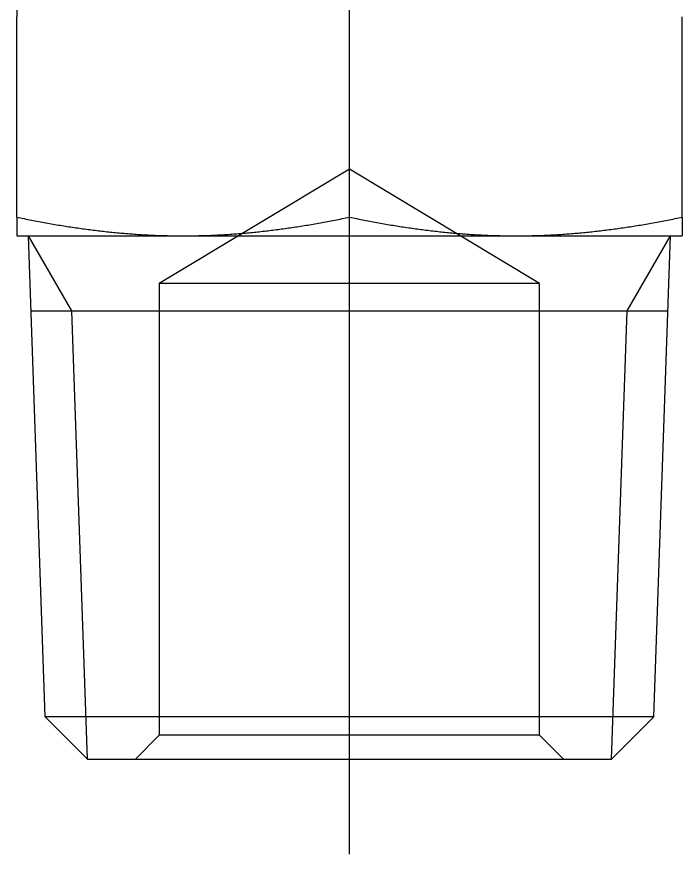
# Model space of a CAD drawing. Extents: x -31.9 to 42.6, y -42.6 to 6.5.
# Drawn here: x 28.18 to 42.18, y -24.8 to -7.19 of the extents above; entities that cross this region are included whole.
import ezdxf

# ---------------------------------------------------------------- set-up
doc = ezdxf.new("R2010")
doc.units = 0
doc.linetypes.add('CENTER', pattern=[50.8, 31.75, -6.35, 6.35, -6.35])
doc.linetypes.add('DASHED', pattern=[19.05, 12.7, -6.35])
doc.layers.get('0').update_dxf_attribs({"linetype": 'CONTINUOUS'})
doc.layers.add('CENTER', color=1, linetype='CENTER')

msp = doc.modelspace()

# ---------------------------------------------------------------- linework, layer by layer
at = {"color": 7, "linetype": 'CONTINUOUS'}
for p, q in [((28.178, -6.8), (28.178, -7.194)), ((28.178, -11.406), (28.178, -7.194)), ((35.178, -11.406), (35.178, -7.194)), ((42.178, -11.406), (42.178, -7.194)), ((28.178, -11.406), (28.178, -11.8)), ((42.178, -11.406), (42.178, -11.8)), ((28.178, -11.8), (31.678, -11.8)), ((28.779, -21.913), (28.426, -11.8)), ((31.678, -11.8), (38.678, -11.8)), ((38.678, -11.8), (42.178, -11.8)), ((41.578, -21.913), (41.931, -11.8)), ((28.481, -13.378), (41.876, -13.378)), ((41.578, -21.913), (28.779, -21.913)), ((29.666, -22.8), (28.779, -21.913)), ((40.691, -22.8), (41.578, -21.913)), ((29.666, -22.8), (40.691, -22.8))]:
    msp.add_line(p, q, dxfattribs=at)
at = {"color": 3, "linetype": 'DASHED'}
for p, q in [((35.178, -10.397), (31.178, -12.8)), ((39.178, -12.8), (35.178, -10.397)), ((31.178, -12.8), (31.178, -22.3)), ((39.178, -12.8), (31.178, -12.8)), ((39.178, -22.3), (39.178, -12.8)), ((31.178, -22.3), (30.678, -22.8)), ((39.178, -22.3), (31.178, -22.3)), ((39.678, -22.8), (39.178, -22.3))]:
    msp.add_line(p, q, dxfattribs=at)
at = {"color": 3, "linetype": 'CONTINUOUS'}
for p, q in [((29.337, -13.378), (28.426, -11.8)), ((41.02, -13.378), (41.931, -11.8)), ((29.666, -22.8), (29.337, -13.378)), ((40.691, -22.8), (41.02, -13.378))]:
    msp.add_line(p, q, dxfattribs=at)
at = {"color": 7}
for points in [[(28.178, -11.406, 0), (28.217, -11.414, 0), (28.256, -11.422, 0), (28.295, -11.43, 0), (28.334, -11.438, 0), (28.373, -11.446, 0), (28.411, -11.454, 0), (28.45, -11.461, 0), (28.488, -11.469, 0), (28.526, -11.476, 0), (28.565, -11.484, 0), (28.603, -11.491, 0), (28.641, -11.498, 0), (28.679, -11.505, 0), (28.717, -11.512, 0), (28.755, -11.519, 0), (28.792, -11.526, 0), (28.83, -11.533, 0), (28.868, -11.54, 0), (28.905, -11.546, 0), (28.942, -11.553, 0), (28.98, -11.559, 0), (29.017, -11.565, 0), (29.055, -11.572, 0), (29.092, -11.578, 0), (29.129, -11.584, 0), (29.166, -11.59, 0), (29.203, -11.596, 0), (29.24, -11.602, 0), (29.277, -11.607, 0), (29.314, -11.613, 0), (29.351, -11.619, 0), (29.387, -11.624, 0), (29.424, -11.63, 0), (29.461, -11.635, 0), (29.497, -11.64, 0), (29.534, -11.645, 0), (29.57, -11.65, 0), (29.607, -11.655, 0), (29.643, -11.66, 0), (29.68, -11.665, 0), (29.716, -11.67, 0), (29.753, -11.675, 0), (29.789, -11.679, 0), (29.825, -11.684, 0), (29.861, -11.688, 0), (29.898, -11.692, 0), (29.934, -11.697, 0), (29.97, -11.701, 0), (30.006, -11.705, 0), (30.042, -11.709, 0), (30.079, -11.713, 0), (30.115, -11.717, 0), (30.151, -11.72, 0), (30.187, -11.724, 0), (30.223, -11.728, 0), (30.259, -11.731, 0), (30.295, -11.735, 0), (30.331, -11.738, 0), (30.367, -11.741, 0), (30.403, -11.744, 0), (30.439, -11.747, 0), (30.476, -11.75, 0), (30.512, -11.753, 0), (30.548, -11.756, 0), (30.584, -11.759, 0), (30.62, -11.761, 0), (30.656, -11.764, 0), (30.692, -11.767, 0), (30.728, -11.769, 0), (30.764, -11.771, 0), (30.8, -11.773, 0), (30.837, -11.776, 0), (30.873, -11.778, 0), (30.909, -11.78, 0), (30.945, -11.781, 0), (30.982, -11.783, 0), (31.018, -11.785, 0), (31.054, -11.787, 0), (31.09, -11.788, 0), (31.127, -11.79, 0), (31.163, -11.791, 0), (31.2, -11.792, 0), (31.236, -11.793, 0), (31.273, -11.794, 0), (31.309, -11.795, 0), (31.346, -11.796, 0), (31.383, -11.797, 0), (31.419, -11.798, 0), (31.456, -11.798, 0), (31.493, -11.799, 0), (31.53, -11.799, 0), (31.567, -11.8, 0), (31.604, -11.8, 0), (31.641, -11.8, 0), (31.678, -11.8, 0)], [(31.678, -11.8, 0), (31.715, -11.8, 0), (31.753, -11.8, 0), (31.79, -11.8, 0), (31.827, -11.799, 0), (31.864, -11.799, 0), (31.9, -11.798, 0), (31.937, -11.798, 0), (31.974, -11.797, 0), (32.011, -11.796, 0), (32.047, -11.795, 0), (32.084, -11.794, 0), (32.12, -11.793, 0), (32.157, -11.792, 0), (32.194, -11.791, 0), (32.23, -11.79, 0), (32.266, -11.788, 0), (32.303, -11.787, 0), (32.339, -11.785, 0), (32.375, -11.783, 0), (32.412, -11.781, 0), (32.448, -11.78, 0), (32.484, -11.778, 0), (32.52, -11.776, 0), (32.556, -11.773, 0), (32.593, -11.771, 0), (32.629, -11.769, 0), (32.665, -11.767, 0), (32.701, -11.764, 0), (32.737, -11.761, 0), (32.773, -11.759, 0), (32.809, -11.756, 0), (32.845, -11.753, 0), (32.881, -11.75, 0), (32.917, -11.747, 0), (32.953, -11.744, 0), (32.989, -11.741, 0), (33.026, -11.738, 0), (33.062, -11.735, 0), (33.098, -11.731, 0), (33.134, -11.728, 0), (33.17, -11.724, 0), (33.206, -11.72, 0), (33.242, -11.717, 0), (33.278, -11.713, 0), (33.314, -11.709, 0), (33.35, -11.705, 0), (33.387, -11.701, 0), (33.423, -11.697, 0), (33.459, -11.692, 0), (33.495, -11.688, 0), (33.532, -11.684, 0), (33.568, -11.679, 0), (33.604, -11.675, 0), (33.641, -11.67, 0), (33.677, -11.665, 0), (33.713, -11.66, 0), (33.75, -11.655, 0), (33.786, -11.65, 0), (33.823, -11.645, 0), (33.859, -11.64, 0), (33.896, -11.635, 0), (33.933, -11.63, 0), (33.969, -11.624, 0), (34.006, -11.619, 0), (34.043, -11.613, 0), (34.08, -11.607, 0), (34.117, -11.602, 0), (34.154, -11.596, 0), (34.191, -11.59, 0), (34.228, -11.584, 0), (34.265, -11.578, 0), (34.302, -11.572, 0), (34.34, -11.565, 0), (34.377, -11.559, 0), (34.414, -11.553, 0), (34.452, -11.546, 0), (34.489, -11.54, 0), (34.527, -11.533, 0), (34.565, -11.526, 0), (34.602, -11.519, 0), (34.64, -11.512, 0), (34.678, -11.505, 0), (34.716, -11.498, 0), (34.754, -11.491, 0), (34.792, -11.484, 0), (34.83, -11.476, 0), (34.869, -11.469, 0), (34.907, -11.461, 0), (34.946, -11.454, 0), (34.984, -11.446, 0), (35.023, -11.438, 0), (35.062, -11.43, 0), (35.1, -11.422, 0), (35.139, -11.414, 0), (35.178, -11.406, 0)], [(35.178, -11.406, 0), (35.217, -11.414, 0), (35.256, -11.422, 0), (35.295, -11.43, 0), (35.334, -11.438, 0), (35.373, -11.446, 0), (35.411, -11.454, 0), (35.45, -11.461, 0), (35.488, -11.469, 0), (35.526, -11.476, 0), (35.565, -11.484, 0), (35.603, -11.491, 0), (35.641, -11.498, 0), (35.679, -11.505, 0), (35.717, -11.512, 0), (35.755, -11.519, 0), (35.792, -11.526, 0), (35.83, -11.533, 0), (35.868, -11.54, 0), (35.905, -11.546, 0), (35.943, -11.553, 0), (35.98, -11.559, 0), (36.017, -11.565, 0), (36.054, -11.572, 0), (36.092, -11.578, 0), (36.129, -11.584, 0), (36.166, -11.59, 0), (36.203, -11.596, 0), (36.24, -11.602, 0), (36.277, -11.607, 0), (36.314, -11.613, 0), (36.35, -11.619, 0), (36.387, -11.624, 0), (36.424, -11.63, 0), (36.461, -11.635, 0), (36.497, -11.64, 0), (36.534, -11.645, 0), (36.57, -11.65, 0), (36.607, -11.655, 0), (36.643, -11.66, 0), (36.68, -11.665, 0), (36.716, -11.67, 0), (36.752, -11.675, 0), (36.789, -11.679, 0), (36.825, -11.684, 0), (36.861, -11.688, 0), (36.898, -11.692, 0), (36.934, -11.697, 0), (36.97, -11.701, 0), (37.006, -11.705, 0), (37.042, -11.709, 0), (37.079, -11.713, 0), (37.115, -11.717, 0), (37.151, -11.72, 0), (37.187, -11.724, 0), (37.223, -11.728, 0), (37.259, -11.731, 0), (37.295, -11.735, 0), (37.331, -11.738, 0), (37.367, -11.741, 0), (37.403, -11.744, 0), (37.439, -11.747, 0), (37.475, -11.75, 0), (37.511, -11.753, 0), (37.548, -11.756, 0), (37.584, -11.759, 0), (37.62, -11.761, 0), (37.656, -11.764, 0), (37.692, -11.767, 0), (37.728, -11.769, 0), (37.764, -11.771, 0), (37.8, -11.773, 0), (37.837, -11.776, 0), (37.873, -11.778, 0), (37.909, -11.78, 0), (37.945, -11.781, 0), (37.981, -11.783, 0), (38.018, -11.785, 0), (38.054, -11.787, 0), (38.09, -11.788, 0), (38.127, -11.79, 0), (38.163, -11.791, 0), (38.2, -11.792, 0), (38.236, -11.793, 0), (38.273, -11.794, 0), (38.309, -11.795, 0), (38.346, -11.796, 0), (38.383, -11.797, 0), (38.419, -11.798, 0), (38.456, -11.798, 0), (38.493, -11.799, 0), (38.53, -11.799, 0), (38.567, -11.8, 0), (38.604, -11.8, 0), (38.641, -11.8, 0), (38.678, -11.8, 0)], [(38.678, -11.8, 0), (38.715, -11.8, 0), (38.753, -11.8, 0), (38.79, -11.8, 0), (38.827, -11.799, 0), (38.864, -11.799, 0), (38.9, -11.798, 0), (38.937, -11.798, 0), (38.974, -11.797, 0), (39.011, -11.796, 0), (39.047, -11.795, 0), (39.084, -11.794, 0), (39.12, -11.793, 0), (39.157, -11.792, 0), (39.194, -11.791, 0), (39.23, -11.79, 0), (39.266, -11.788, 0), (39.303, -11.787, 0), (39.339, -11.785, 0), (39.375, -11.783, 0), (39.412, -11.781, 0), (39.448, -11.78, 0), (39.484, -11.778, 0), (39.52, -11.776, 0), (39.556, -11.773, 0), (39.593, -11.771, 0), (39.629, -11.769, 0), (39.665, -11.767, 0), (39.701, -11.764, 0), (39.737, -11.761, 0), (39.773, -11.759, 0), (39.809, -11.756, 0), (39.845, -11.753, 0), (39.881, -11.75, 0), (39.917, -11.747, 0), (39.953, -11.744, 0), (39.989, -11.741, 0), (40.026, -11.738, 0), (40.062, -11.735, 0), (40.098, -11.731, 0), (40.134, -11.728, 0), (40.17, -11.724, 0), (40.206, -11.72, 0), (40.242, -11.717, 0), (40.278, -11.713, 0), (40.314, -11.709, 0), (40.35, -11.705, 0), (40.387, -11.701, 0), (40.423, -11.697, 0), (40.459, -11.692, 0), (40.495, -11.688, 0), (40.532, -11.684, 0), (40.568, -11.679, 0), (40.604, -11.675, 0), (40.641, -11.67, 0), (40.677, -11.665, 0), (40.713, -11.66, 0), (40.75, -11.655, 0), (40.786, -11.65, 0), (40.823, -11.645, 0), (40.859, -11.64, 0), (40.896, -11.635, 0), (40.933, -11.63, 0), (40.969, -11.624, 0), (41.006, -11.619, 0), (41.043, -11.613, 0), (41.08, -11.607, 0), (41.117, -11.602, 0), (41.154, -11.596, 0), (41.191, -11.59, 0), (41.228, -11.584, 0), (41.265, -11.578, 0), (41.302, -11.572, 0), (41.34, -11.565, 0), (41.377, -11.559, 0), (41.414, -11.553, 0), (41.452, -11.546, 0), (41.489, -11.54, 0), (41.527, -11.533, 0), (41.565, -11.526, 0), (41.602, -11.519, 0), (41.64, -11.512, 0), (41.678, -11.505, 0), (41.716, -11.498, 0), (41.754, -11.491, 0), (41.792, -11.484, 0), (41.83, -11.476, 0), (41.869, -11.469, 0), (41.907, -11.461, 0), (41.946, -11.454, 0), (41.984, -11.446, 0), (42.023, -11.438, 0), (42.062, -11.43, 0), (42.1, -11.422, 0), (42.139, -11.414, 0), (42.178, -11.406, 0)]]:
    msp.add_polyline3d(points, dxfattribs=at)
at = {"layer": 'CENTER', "color": 1, "linetype": 'CENTER'}
msp.add_line((35.178, -24.8), (35.178, 6.5), dxfattribs=at)

doc.saveas('drawing.dxf')
